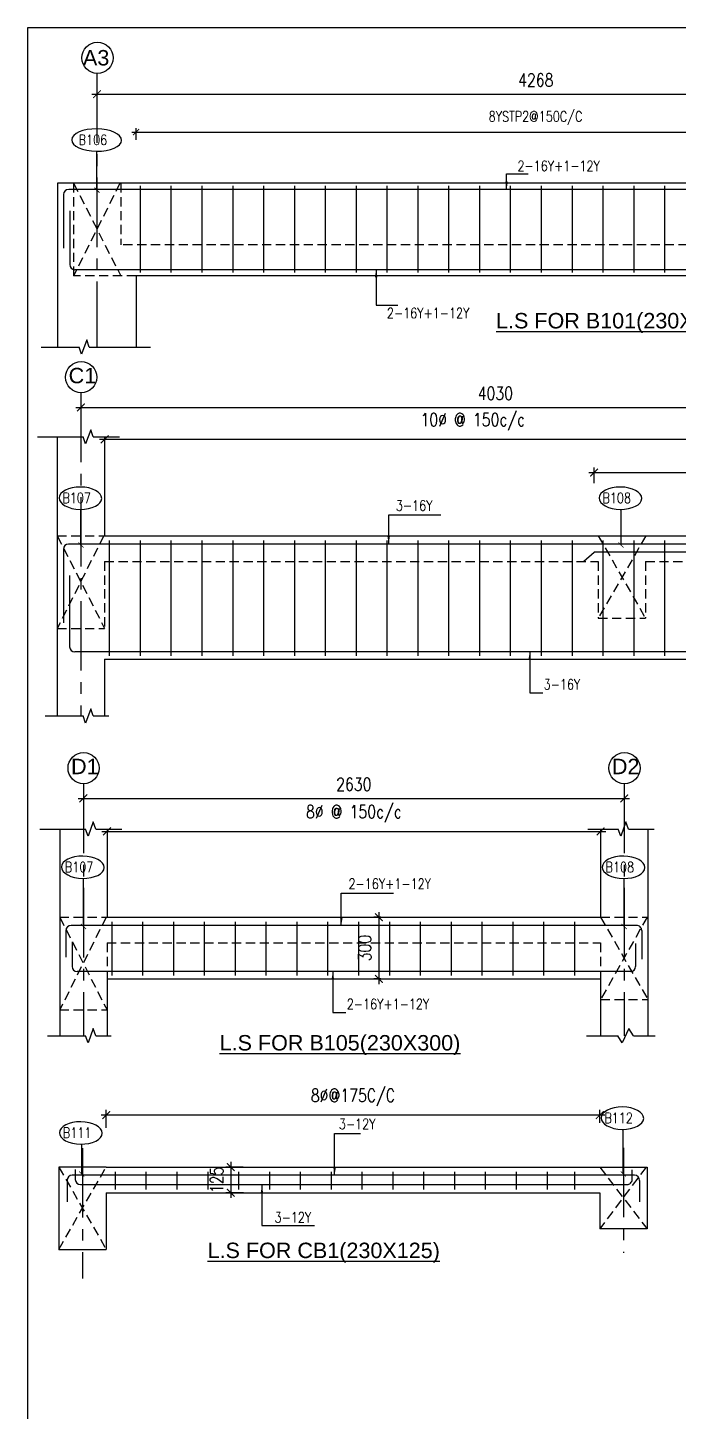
# Model space of a CAD drawing. Header units: millimetres. Extents: x 12977220 to 13113408, y -169657 to -55898.
# Drawn here: x 13040458 to 13043622, y -62782 to -56059 of the extents above; entities that cross this region are included whole.
import ezdxf

# ---------------------------------------------------------------- set-up
doc = ezdxf.new("R2010")
doc.units = ezdxf.units.MM
doc.header["$LTSCALE"] = 3
doc.header["$PDMODE"] = 66
for name, pattern in [('CENTER', [2, 1.25, -0.25, 0.25, -0.25]), ('CENTER2', [1.125, 0.75, -0.125, 0.125, -0.125]), ('HIDDENX2', [0.75, 0.5, -0.25])]:
    doc.linetypes.add(name, pattern=pattern)
for name, color, linetype in [('COLUMN-NAME', 83, 'Continuous'), ('DIM', 9, 'Continuous'), ('FOOTING', 60, 'Continuous'), ('GRID', 8, 'CENTER'), ('GRIDNAME', 83, 'Continuous'), ('MAIN-ROD', 31, 'Continuous'), ('STRIPS-COL-MID', 1, 'Continuous')]:
    doc.layers.add(name, color=color, linetype=linetype)
doc.styles.add('ariel', font='ARIAL.TTF')
doc.styles.add('ROMANS', font='romans.shx', dxfattribs={"width": 0.8})
doc.styles.add('ROMANT', font='romant.shx', dxfattribs={"width": 0.75})
doc.styles.add('STYLE1', font='romans.shx', dxfattribs={"width": 0.8})
doc.dimstyles.new('1NNN', dxfattribs={"dimtxt": 0.5, "dimasz": 0.625, "dimexe": 0.25, "dimexo": 0.25, "dimgap": 0.375, "dimtad": 1, "dimdec": 0, "dimzin": 0, "dimdsep": 46, "dimtxsty": 'ROMANS', "dimblk": 'ARCHTICK', "dimcen": 0.0225, "dimdle": 0.25, "dimclrd": 9, "dimclre": 9, "dimclrt": 4, "dimadec": 0, "dimazin": 0, "dimtfac": 1, "dimtdec": 0, "dimtofl": 0, "dimtmove": 0, "dimatfit": 3, "dimfxl": 1, "dimtvp": 0.25, "dimtolj": 1, "dimtzin": 0, "dimarcsym": 0})
doc.dimstyles.new('DIM', dxfattribs={"dimtxt": 3, "dimasz": 1, "dimexe": 1, "dimexo": 1, "dimgap": 0.5, "dimtad": 1, "dimdec": 0, "dimdsep": 46, "dimtxsty": 'ROMANT', "dimblk": 'DOT', "dimcen": 2, "dimdle": 1, "dimclrd": 9, "dimclre": 9, "dimclrt": 123, "dimadec": 0, "dimazin": 0, "dimtfac": 1, "dimtdec": 0, "dimtmove": 2, "dimatfit": 2, "dimldrblk": 'ARCHTICK', "dimfxl": 1, "dimarcsym": 0})

# ---------------------------------------------------------------- blocks, each defined once
blk = doc.blocks.new('_ARCHTICK')
at = {"color": 0, "linetype": 'ByBlock', "const_width": 0.15}
blk.add_lwpolyline([(-0.5, -0.5), (0.5, 0.5)], dxfattribs=at)
blk = doc.blocks.new('*D566')
at = {"layer": 'Defpoints', "color": 0, "transparency": 16777216}
for p in [(13040794.9699578, -56345.8679211125), (13045062.60325996, -56382.32747940192), (13045062.60325996, -56385.02636013622)]:
    blk.add_point(p, dxfattribs=at)
at = {"layer": 'DIM', "color": 8, "lineweight": -2, "transparency": 16777216}
for p, q in [((13040769.9699578, -56382.32747940192), (13045087.60325996, -56382.32747940192)), ((13040794.9699578, -56370.8679211125), (13040794.9699578, -56407.32747940192)), ((13045062.60325996, -56360.02636013622), (13045062.60325996, -56357.32747940192))]:
    blk.add_line(p, q, dxfattribs=at)
at = {"layer": 'DIM', "color": 8, "lineweight": -2, "transparency": 16777216, "xscale": 37.5, "yscale": 37.5, "zscale": 37.5, "rotation": 180}
blk.add_blockref('_ARCHTICK', (13040794.9699578, -56382.32747940192), dxfattribs=at)
at = {"layer": 'DIM', "color": 8, "lineweight": -2, "transparency": 16777216, "xscale": 37.5, "yscale": 37.5, "zscale": 37.5}
blk.add_blockref('_ARCHTICK', (13045062.60325996, -56382.32747940192), dxfattribs=at)
at = {"layer": 'DIM', "color": 6, "transparency": 16777216, "insert": (13042928.78660888, -56313.57747940192), "char_height": 62.5, "attachment_point": 5, "style": 'ROMANS'}
blk.add_mtext('\\A1;4268', dxfattribs=at)
blk = doc.blocks.new('_Dot')
at = {"color": 0, "linetype": 'ByBlock', "lineweight": -2}
blk.add_line((-0.5, 0), (-1, 0), dxfattribs=at)
at = {"color": 0, "linetype": 'ByBlock', "const_width": 0.5}
blk.add_lwpolyline([(-0.25, 0, 1), (0.25, 0, 1)], format="xyb", close=True, dxfattribs=at)
blk = doc.blocks.new('*D567')
at = {"layer": 'Defpoints', "color": 0, "transparency": 16777216}
for p in [(13044869.81578971, -56566.88329698876), (13040984.9699578, -56624.01425366374), (13044869.81578971, -56624.01425366351)]:
    blk.add_point(p, dxfattribs=at)
at = {"layer": 'DIM', "color": 8, "lineweight": -2, "transparency": 16777216}
for p, q in [((13040964.9699578, -56566.88329698876), (13044889.81578971, -56566.88329698876)), ((13040984.9699578, -56604.01425366374), (13040984.9699578, -56546.88329698876)), ((13044869.81578971, -56604.01425366351), (13044869.81578971, -56546.88329698876))]:
    blk.add_line(p, q, dxfattribs=at)
at = {"layer": 'DIM', "color": 8, "lineweight": -2, "transparency": 16777216, "xscale": 30, "yscale": 30, "zscale": 30, "rotation": 180}
blk.add_blockref('_ARCHTICK', (13040984.9699578, -56566.88329698876), dxfattribs=at)
at = {"layer": 'DIM', "color": 8, "lineweight": -2, "transparency": 16777216, "xscale": 30, "yscale": 30, "zscale": 30}
blk.add_blockref('_ARCHTICK', (13044869.81578971, -56566.88329698876), dxfattribs=at)
at = {"layer": 'DIM', "color": 6, "transparency": 16777216, "insert": (13042927.39287376, -56498.78805889352), "char_height": 50, "attachment_point": 5, "style": 'ROMANS'}
blk.add_mtext('\\A1;8YSTP2@150C/C', dxfattribs=at)
blk = doc.blocks.new('*D577')
at = {"layer": 'Defpoints', "color": 0, "transparency": 16777216}
for p in [(13040717.04897815, -57902.77013299068), (13044747.04897815, -57902.77013299068), (13044747.04897815, -57904.77013299068)]:
    blk.add_point(p, dxfattribs=at)
at = {"layer": 'DIM', "color": 8, "lineweight": -2, "transparency": 16777216}
for p, q in [((13040692.04897815, -57904.77013299068), (13044772.04897815, -57904.77013299068)), ((13040717.04897815, -57927.77013299068), (13040717.04897815, -57929.77013299068)), ((13044747.04897815, -57927.77013299068), (13044747.04897815, -57929.77013299068))]:
    blk.add_line(p, q, dxfattribs=at)
at = {"layer": 'DIM', "color": 8, "lineweight": -2, "transparency": 16777216, "xscale": 37.5, "yscale": 37.5, "zscale": 37.5, "rotation": 180}
blk.add_blockref('_ARCHTICK', (13040717.04897815, -57904.77013299068), dxfattribs=at)
at = {"layer": 'DIM', "color": 8, "lineweight": -2, "transparency": 16777216, "xscale": 37.5, "yscale": 37.5, "zscale": 37.5}
blk.add_blockref('_ARCHTICK', (13044747.04897815, -57904.77013299068), dxfattribs=at)
at = {"layer": 'DIM', "color": 6, "transparency": 16777216, "insert": (13042732.04897815, -57836.02013299068), "char_height": 62.5, "attachment_point": 5, "style": 'ROMANS'}
blk.add_mtext('\\A1;4030', dxfattribs=at)
blk = doc.blocks.new('*D580')
at = {"layer": 'Defpoints', "color": 0, "transparency": 16777216}
for p in [(13040832.04897815, -58059.30395542597), (13044412.04897815, -58059.30395542599), (13044412.04897815, -58059.30395542597)]:
    blk.add_point(p, dxfattribs=at)
at = {"layer": 'DIM', "color": 8, "lineweight": -2, "transparency": 16777216}
blk.add_line((13040807.04897815, -58059.30395542597), (13044437.04897815, -58059.30395542597), dxfattribs=at)
at = {"layer": 'DIM', "color": 8, "lineweight": -2, "transparency": 16777216, "xscale": 37.5, "yscale": 37.5, "zscale": 37.5, "rotation": 180}
blk.add_blockref('_ARCHTICK', (13040832.04897815, -58059.30395542597), dxfattribs=at)
at = {"layer": 'DIM', "color": 8, "lineweight": -2, "transparency": 16777216, "xscale": 37.5, "yscale": 37.5, "zscale": 37.5}
blk.add_blockref('_ARCHTICK', (13044412.04897815, -58059.30395542597), dxfattribs=at)
at = {"layer": 'DIM', "color": 6, "transparency": 16777216, "insert": (13042622.04897815, -57974.18490780693), "char_height": 62.5, "attachment_point": 5, "style": 'ROMANS'}
blk.add_mtext('\\A1;10%%C @ 150c/c', dxfattribs=at)
blk = doc.blocks.new('*D592')
at = {"layer": 'Defpoints', "color": 0, "transparency": 16777216}
for p in [(13040728.84195757, -59802.19336425522), (13043358.84195756, -59802.19336425522), (13043358.84195756, -59804.19336425522)]:
    blk.add_point(p, dxfattribs=at)
at = {"layer": 'DIM', "color": 8, "lineweight": -2, "transparency": 16777216}
for p, q in [((13040703.84195757, -59804.19336425522), (13043383.84195756, -59804.19336425522)), ((13040728.84195757, -59827.19336425522), (13040728.84195757, -59829.19336425522)), ((13043358.84195756, -59827.19336425522), (13043358.84195756, -59829.19336425522))]:
    blk.add_line(p, q, dxfattribs=at)
at = {"layer": 'DIM', "color": 8, "lineweight": -2, "transparency": 16777216, "xscale": 37.5, "yscale": 37.5, "zscale": 37.5, "rotation": 180}
blk.add_blockref('_ARCHTICK', (13040728.84195757, -59804.19336425522), dxfattribs=at)
at = {"layer": 'DIM', "color": 8, "lineweight": -2, "transparency": 16777216, "xscale": 37.5, "yscale": 37.5, "zscale": 37.5}
blk.add_blockref('_ARCHTICK', (13043358.84195756, -59804.19336425522), dxfattribs=at)
at = {"layer": 'DIM', "color": 6, "transparency": 16777216, "insert": (13042043.84195757, -59735.44336425522), "char_height": 62.5, "attachment_point": 5, "style": 'ROMANS'}
blk.add_mtext('\\A1;2630', dxfattribs=at)
blk = doc.blocks.new('*D593')
at = {"layer": 'Defpoints', "color": 0, "transparency": 16777216}
for p in [(13040843.84195757, -59964.42173065056), (13043243.84195756, -59964.42173065056), (13043243.84195756, -59964.42173065056)]:
    blk.add_point(p, dxfattribs=at)
at = {"layer": 'DIM', "color": 8, "lineweight": -2, "transparency": 16777216}
blk.add_line((13040818.84195757, -59964.42173065056), (13043268.84195756, -59964.42173065056), dxfattribs=at)
at = {"layer": 'DIM', "color": 8, "lineweight": -2, "transparency": 16777216, "xscale": 37.5, "yscale": 37.5, "zscale": 37.5, "rotation": 180}
blk.add_blockref('_ARCHTICK', (13040843.84195757, -59964.42173065056), dxfattribs=at)
at = {"layer": 'DIM', "color": 8, "lineweight": -2, "transparency": 16777216, "xscale": 37.5, "yscale": 37.5, "zscale": 37.5}
blk.add_blockref('_ARCHTICK', (13043243.84195756, -59964.42173065056), dxfattribs=at)
at = {"layer": 'DIM', "color": 6, "transparency": 16777216, "insert": (13042043.84195757, -59879.30268303151), "char_height": 62.5, "attachment_point": 5, "style": 'ROMANS'}
blk.add_mtext('\\A1;8%%C @ 150c/c', dxfattribs=at)
blk = doc.blocks.new('*D594')
at = {"layer": 'Defpoints', "color": 0, "transparency": 16777216}
for p in [(13042199.72117896, -60381.58256599741), (13042165.87163193, -60681.58256599694), (13042199.72117896, -60681.58256599694)]:
    blk.add_point(p, dxfattribs=at)
at = {"layer": 'DIM', "color": 8, "lineweight": -2, "transparency": 16777216}
for p, q in [((13042165.87163193, -60356.58256599741), (13042165.87163193, -60706.58256599694)), ((13042174.72117896, -60381.58256599741), (13042140.87163193, -60381.58256599741)), ((13042174.72117896, -60681.58256599694), (13042140.87163193, -60681.58256599694))]:
    blk.add_line(p, q, dxfattribs=at)
at = {"layer": 'DIM', "color": 8, "lineweight": -2, "transparency": 16777216, "xscale": 37.5, "yscale": 37.5, "zscale": 37.5}
for p, rotation in [((13042165.87163193, -60381.58256599741), 90), ((13042165.87163193, -60681.58256599694), 270)]:
    blk.add_blockref('_ARCHTICK', p, dxfattribs=dict(at, rotation=rotation))
at = {"layer": 'DIM', "color": 6, "transparency": 16777216, "insert": (13042097.12163193, -60531.58256599508), "char_height": 62.5, "attachment_point": 5, "rotation": 90, "style": 'ROMANS'}
blk.add_mtext('\\A1;300', dxfattribs=at)
blk = doc.blocks.new('*D639')
at = {"layer": 'Defpoints', "color": 0, "transparency": 16777216}
for p in [(13044412.04897815, -58220.64893890038), (13043212.04897815, -58297.40937366826), (13044412.04897815, -58297.40937366826)]:
    blk.add_point(p, dxfattribs=at)
at = {"layer": 'DIM', "color": 8, "lineweight": -2, "transparency": 16777216}
for p, q in [((13043187.04897815, -58220.64893890038), (13044437.04897815, -58220.64893890038)), ((13043212.04897815, -58272.40937366826), (13043212.04897815, -58195.64893890038)), ((13044412.04897815, -58272.40937366826), (13044412.04897815, -58195.64893890038))]:
    blk.add_line(p, q, dxfattribs=at)
at = {"layer": 'DIM', "color": 8, "lineweight": -2, "transparency": 16777216, "xscale": 37.5, "yscale": 37.5, "zscale": 37.5, "rotation": 180}
blk.add_blockref('_ARCHTICK', (13043212.04897815, -58220.64893890038), dxfattribs=at)
at = {"layer": 'DIM', "color": 8, "lineweight": -2, "transparency": 16777216, "xscale": 37.5, "yscale": 37.5, "zscale": 37.5}
blk.add_blockref('_ARCHTICK', (13044412.04897815, -58220.64893890038), dxfattribs=at)
at = {"layer": 'DIM', "color": 6, "transparency": 16777216, "insert": (13043812.04897815, -58151.89893890038), "char_height": 62.5, "attachment_point": 5, "style": 'ROMANS'}
blk.add_mtext('\\A1;1200', dxfattribs=at)
blk = doc.blocks.new('*D654')
at = {"layer": 'Defpoints', "color": 0, "transparency": 16777216}
for p in [(13041530.82949115, -61595.34398878869), (13041445.81646146, -61720.34398878869), (13041532.47384072, -61720.34398878869)]:
    blk.add_point(p, dxfattribs=at)
at = {"layer": 'DIM', "color": 8, "lineweight": -2, "transparency": 16777216}
for p, q in [((13041445.81646146, -61570.34398878869), (13041445.81646146, -61745.34398878869)), ((13041505.82949115, -61595.34398878869), (13041420.81646146, -61595.34398878869)), ((13041507.47384072, -61720.34398878869), (13041420.81646146, -61720.34398878869))]:
    blk.add_line(p, q, dxfattribs=at)
at = {"layer": 'DIM', "color": 8, "lineweight": -2, "transparency": 16777216, "xscale": 37.5, "yscale": 37.5, "zscale": 37.5}
for p, rotation in [((13041445.81646146, -61595.34398878869), 90), ((13041445.81646146, -61720.34398878869), 270)]:
    blk.add_blockref('_ARCHTICK', p, dxfattribs=dict(at, rotation=rotation))
at = {"layer": 'DIM', "color": 6, "transparency": 16777216, "insert": (13041377.06646146, -61657.8439887866), "char_height": 62.5, "attachment_point": 5, "rotation": 90, "style": 'ROMANS'}
blk.add_mtext('\\A1;125', dxfattribs=at)
blk = doc.blocks.new('*D655')
at = {"layer": 'Defpoints', "color": 0, "transparency": 16777216}
for p in [(13040839.59395222, -61342.91331629612), (13040839.59395222, -61429.51088360057), (13043239.59395221, -61405.73706011378)]:
    blk.add_point(p, dxfattribs=at)
at = {"layer": 'DIM', "color": 8, "lineweight": -2, "transparency": 16777216}
for p, q in [((13043264.59395221, -61342.91331629612), (13040814.59395222, -61342.91331629612)), ((13040839.59395222, -61404.51088360057), (13040839.59395222, -61317.91331629612)), ((13043239.59395221, -61380.73706011378), (13043239.59395221, -61317.91331629612))]:
    blk.add_line(p, q, dxfattribs=at)
at = {"layer": 'DIM', "color": 8, "lineweight": -2, "transparency": 16777216, "xscale": 37.5, "yscale": 37.5, "zscale": 37.5, "rotation": 180}
blk.add_blockref('_ARCHTICK', (13040839.59395222, -61342.91331629612), dxfattribs=at)
at = {"layer": 'DIM', "color": 8, "lineweight": -2, "transparency": 16777216, "xscale": 37.5, "yscale": 37.5, "zscale": 37.5}
blk.add_blockref('_ARCHTICK', (13043239.59395221, -61342.91331629612), dxfattribs=at)
at = {"layer": 'DIM', "color": 6, "transparency": 16777216, "insert": (13042039.59395221, -61257.79426867708), "char_height": 62.5, "attachment_point": 5, "style": 'ROMANS'}
blk.add_mtext('\\A1;8%%C@175C/C', dxfattribs=at)

msp = doc.modelspace()

# ---------------------------------------------------------------- linework, layer by layer
at = {"layer": 'COLUMN-NAME', "color": 8, "linetype": 'HIDDENX2', "ltscale": 30}
for p, q in [((13040906.71483345, -56815.16039297738), (13040680.82360968, -57265.16039297701)), ((13040680.82360967, -56815.16039297701), (13040910.82360968, -57265.16039297792)), ((13040680.82360967, -56815.16039297743), (13040680.82360968, -57265.16039297737)), ((13040910.82360969, -56815.1603929774), (13040910.82360967, -57115.1603929774)), ((13044949.96995779, -57115.16039297405), (13040910.82360968, -57115.16039297741)), ((13040984.9699578, -57265.16039297738), (13040680.82360968, -57265.16039297737)), ((13040910.82360968, -57265.16039297741), (13040910.82360968, -57265.16039297738)), ((13040602.04897814, -58528.15943446955), (13040832.04897816, -58528.15943446952)), ((13040827.94020192, -58528.1594344695), (13040602.04897814, -58978.15943446955)), ((13040602.04897814, -58528.15943446913), (13040832.04897816, -58978.15943446952)), ((13043232.04897814, -58528.15943446591), (13043462.04897815, -58928.15943446913)), ((13043464.352986, -58528.15943446913), (13043232.04897814, -58928.15943446913)), ((13040832.04897814, -58653.15943446913), (13043232.04897814, -58653.15943446914)), ((13040832.04897814, -58653.15943446913), (13040832.04897815, -58978.15943446952)), ((13043232.04897814, -58653.15943446913), (13043232.04897814, -58928.15943446911)), ((13043462.04897814, -58653.15943446913), (13044632.04897814, -58653.15943446913)), ((13043462.04897814, -58653.15943446913), (13043462.04897815, -58928.15943446911)), ((13043232.04897814, -58928.15943446913), (13043462.04897814, -58928.15943446913)), ((13040602.04897814, -58978.15943446955), (13040832.04897816, -58978.15943446952)), ((13040613.84195756, -60381.58256599783), (13040843.84195758, -60381.5825659978)), ((13040839.73318134, -60381.58256599779), (13040613.84195756, -60831.58256599783)), ((13040613.84195756, -60381.58256599741), (13040843.84195757, -60831.5825659978)), ((13043243.84195756, -60381.58256599419), (13043473.84195757, -60381.58256599416)), ((13043469.73318133, -60381.58256599415), (13043243.84195756, -60781.58256599419)), ((13043243.84195756, -60381.58256599377), (13043473.84195756, -60781.58256599416)), ((13040843.84195757, -60506.58256599741), (13043243.84195756, -60506.58256599741)), ((13040843.84195757, -60506.58256599741), (13040843.84195756, -60681.58256599779)), ((13043243.84195756, -60506.58256599741), (13043243.84195756, -60681.58256599694)), ((13040613.84195756, -60831.58256599783), (13040843.84195758, -60831.5825659978)), ((13043243.84195756, -60781.58256599419), (13043473.84195757, -60781.58256599416)), ((13040609.59395222, -61995.34398878543), (13040839.59395222, -61595.34398878869)), ((13040609.59395222, -61595.34398878869), (13040839.59395222, -61995.34398878543)), ((13043465.48517599, -61595.34398878543), (13043239.59395222, -61895.34398878831)), ((13043239.59395222, -61595.34398878505), (13043469.59395222, -61895.34398878923))]:
    msp.add_line(p, q, dxfattribs=at)
at = {"layer": 'DIM', "color": 1, "linetype": 'ByBlock', "ltscale": 500}
for p, q in [((13045252.52748303, -56815.16039297383), (13040602.25826454, -56815.1603929777)), ((13040602.25826454, -56815.1603929777), (13040602.25826454, -57610.90196101615)), ((13044869.81578974, -57265.16039297415), (13040984.96995781, -57265.16039297736)), ((13040984.9699578, -57265.16039297736), (13040984.9699578, -57610.90196101958)), ((13040602.04897814, -58047.77667136304), (13040602.04897814, -59403.66173339967)), ((13040832.04897815, -58047.77667136304), (13040832.04897815, -58528.15943446913)), ((13040832.04897815, -58528.15943446913), (13044412.04897815, -58528.15943446913)), ((13040832.04897815, -59128.15943446866), (13044412.04897815, -59128.15943446866)), ((13040832.04897815, -59128.15943446866), (13040832.04897815, -59403.66173339967)), ((13040613.84195756, -59952.89444658763), (13040613.84195756, -60957.08486492795)), ((13040843.84195757, -59952.89444658763), (13040843.84195757, -60381.58256599741)), ((13043243.84195756, -59952.89444658763), (13043243.84195756, -60381.58256599741)), ((13043319.73151709, -59952.89444658763), (13043319.73151709, -59952.89444658763)), ((13043319.73151709, -59952.89444658763), (13043320.51811881, -59952.89444658763)), ((13043473.84195756, -59952.89444658763), (13043473.84195756, -59951.98898602507)), ((13043473.84195756, -59952.89444658763), (13043473.84195756, -60381.58256599741)), ((13040843.84195757, -60381.58256599741), (13043243.84195756, -60381.58256599741)), ((13043473.84195757, -60381.58256599416), (13043473.84195756, -60957.08486492795)), ((13040843.84195757, -60681.58256599694), (13043243.84195756, -60681.58256599694)), ((13040843.84195757, -60681.58256599694), (13040843.84195757, -60957.08486492795)), ((13043243.84195756, -60681.58256599694), (13043243.84195756, -60957.08486492795)), ((13040609.59395222, -61595.34398878869), (13040609.59395222, -61995.34398878543)), ((13040839.59395222, -61595.34398878869), (13040609.59395222, -61595.34398878869)), ((13040839.59395222, -61595.34398878869), (13043169.59395222, -61595.34398878869)), ((13043169.59395222, -61595.34398878546), (13043469.59395223, -61595.34398878545)), ((13043469.59395223, -61595.34398878545), (13043469.59395222, -61895.34398878869)), ((13040839.59395222, -61720.34398878869), (13043239.59395221, -61720.34398878869)), ((13040839.59395222, -61720.34398878869), (13040839.59395222, -61995.34398878543)), ((13043239.59395221, -61720.34398878869), (13043239.59395222, -61895.34398878868)), ((13043469.59395222, -61895.34398878869), (13043239.59395222, -61895.34398878868)), ((13040609.59395222, -61995.34398878543), (13040839.59395222, -61995.34398878543))]:
    msp.add_line(p, q, dxfattribs=at)
at = {"layer": 'DIM', "linetype": 'ByBlock', "ltscale": 500}
msp.add_lwpolyline([(13060059.82503703, -56059.23513625842), (13040457.82503704, -56059.23513625842), (13040457.82503704, -69919.23513625842), (13060059.82503703, -69919.23513625842)], close=True, dxfattribs=at)
at = {"layer": 'DIM', "color": 1, "linetype": 'ByBlock', "ltscale": 500}
for points in [[(13040523.82771098, -57610.90196101958), (13040707.64100965, -57610.90196101958)], [(13040757.64100965, -57610.90196101958), (13040745.14100965, -57576.55849327645), (13040720.14100965, -57645.24542876272), (13040707.64100965, -57610.90196101958)], [(13040757.64100965, -57610.90196101958), (13041055.25043925, -57610.90196101958)], [(13040777.04897814, -58047.77667136304), (13040764.54897814, -58013.4332036199), (13040739.54897814, -58082.12013910618), (13040727.04897814, -58047.77667136304)], [(13040504.96914282, -58047.77667136304), (13040727.04897814, -58047.77667136304)], [(13040777.04897814, -58047.77667136304), (13040904.41928022, -58047.77667136304)], [(13040543.23567947, -59403.66173339967), (13040727.04897814, -59403.66173339967)], [(13040777.04897814, -59403.66173339967), (13040764.54897814, -59369.31826565653), (13040739.54897814, -59438.00520114281), (13040727.04897814, -59403.66173339967)], [(13040777.04897814, -59403.66173339967), (13040851.94671449, -59403.66173339967)], [(13040516.76212224, -59952.89444658763), (13040738.84195756, -59952.89444658763)], [(13040788.84195756, -59952.89444658763), (13040776.34195756, -59918.55097884449), (13040751.34195756, -59987.23791433076), (13040738.84195756, -59952.89444658763)], [(13040788.84195756, -59952.89444658763), (13040916.21225964, -59952.89444658763)], [(13043181.75491112, -59952.89444658763), (13043329.72430598, -59952.89444658763)], [(13043379.72430598, -59952.89444658763), (13043367.22430598, -59918.55097884449), (13043342.22430598, -59987.23791433076), (13043329.72430598, -59952.89444658763)], [(13043379.72430598, -59952.89444658763), (13043504.16233297, -59952.89444658763)], [(13040555.02865889, -60957.08486492795), (13040738.84195756, -60957.08486492795)], [(13040788.84195756, -60957.08486492795), (13040776.34195756, -60922.74139718481), (13040751.34195756, -60991.42833267109), (13040738.84195756, -60957.08486492795)], [(13040788.84195756, -60957.08486492795), (13040863.73969391, -60957.08486492795)], [(13043174.81077904, -60957.08486492795), (13043328.09233549, -60957.08486492795)], [(13043404.48835609, -60957.08486492795), (13043381.74672026, -60922.74139718481), (13043348.93569616, -60991.42833267109), (13043328.09233549, -60957.08486492795)], [(13043404.48835609, -60957.08486492795), (13043508.50058812, -60957.08486492795)]]:
    msp.add_lwpolyline(points, dxfattribs=at)
at = {"layer": 'FOOTING', "color": 6, "linetype": 'ByBlock', "extrusion": (0, 0, -1)}
for centre, major_axis, ratio in [((13040793.17550282, -56605.33051062837), (121.2362405609216, -1.45590064391333), 0.4481826125664419), ((13040714.33924114, -58345.44997202803), (103.6253234508915, -1.244414825466881), 0.5243503539757588), ((13043340.29738013, -58345.61036601114), (103.6253234508915, -1.244414825466881), 0.5243503539757588), ((13040726.13222056, -60138.70447588965), (103.6253234508915, -1.244414825466881), 0.5243503539757588), ((13043355.28143306, -60138.86486987276), (103.6253234508915, -1.244414825466881), 0.5243503539757588), ((13043349.61320565, -61357.93560019754), (103.6253234508915, -1.244414825466881), 0.5243503539757588), ((13040716.34298629, -61429.90160720404), (103.6253234508915, -1.244414825466881), 0.5243503539757588)]:
    msp.add_ellipse(centre, major_axis=major_axis, ratio=ratio, dxfattribs=at)
at = {"layer": 'GRID', "linetype": 'CENTER2', "ltscale": 150}
for p, q in [((13040794.9699578, -56280.87947361471), (13040794.9699578, -57611.99428730289)), ((13040794.9699578, -56281.9433907409), (13040794.9699578, -57613.05820442908)), ((13040717.04897815, -57833.44888618078), (13040717.04897815, -59403.66173339967)), ((13040728.84195757, -59732.87211744531), (13040728.84195757, -60957.08486492795)), ((13043358.84195756, -59732.87211744531), (13043358.84195756, -60957.08486492795)), ((13040724.59395222, -61503.11438423512), (13040724.59395222, -62137.61153298567)), ((13043354.59395223, -61501.41659327375), (13043354.59395223, -62011.66462035201))]:
    msp.add_line(p, q, dxfattribs=at)
at = {"layer": 'GRIDNAME'}
for centre in [(13040797.30585409, -56206.18883305829), (13040718.0489782, -57757.58334315704), (13040729.84195762, -59657.00657442157), (13043359.84195762, -59657.00657442157)]:
    msp.add_circle(centre, 75.79056287682033, dxfattribs=at)
at = {"layer": 'MAIN-ROD', "color": 2, "linetype": 'ByBlock', "ltscale": 500}
for p, q in [((13040632.25826455, -56870.16039297415), (13040632.25826455, -57131.06629309291)), ((13045197.52748294, -56845.1603936216), (13040657.25826455, -56845.16039297415)), ((13040662.25826455, -56949.16588383028), (13040662.25826455, -57210.16039297791)), ((13045167.53315219, -57235.16039298204), (13040687.25826455, -57235.16039297791)), ((13040632.04897814, -58593.08208156581), (13040632.04897814, -58950.69082830343)), ((13052360.83912156, -58568.08208156581), (13040657.04897814, -58568.08208156581)), ((13043162.54897815, -58651.85846412909), (13043212.04897815, -58608.00472866249)), ((13046349.54897816, -58608.0047286625), (13043212.04897815, -58608.0047286625)), ((13040662.04897814, -58721.38201522225), (13040662.04897814, -59067.3904471143)), ((13044801.2799908, -59092.3904471143), (13040687.04897814, -59092.3904471143)), ((13043418.84195757, -60421.50521309422), (13040668.84195756, -60421.50521309409)), ((13040643.84195756, -60446.50521309409), (13040643.84195756, -60575.99067837615)), ((13040673.84195756, -60501.2821378783), (13040673.84195756, -60620.81357864258)), ((13043443.84195757, -60446.50521309448), (13043443.84195757, -60584.72483672532)), ((13043413.84195757, -60508.99361720392), (13043413.84195757, -60620.81357864309)), ((13043388.84195757, -60645.81357864283), (13040698.84195756, -60645.81357864258)), ((13043408.38409563, -61635.26663588537), (13040674.51659931, -61635.26663588537)), ((13040689.4392464, -61607.84059630684), (13040689.4392464, -61655.42134169204)), ((13043397.17423904, -61655.4213416906, -1.419223265632347e-09), (13043397.17423904, -61608.75181690179, -2.52406088880121e-09)), ((13040649.51659931, -61660.26663588537), (13040649.51659931, -61764.18757880483)), ((13040714.4392464, -61680.42134169204), (13043372.17423904, -61680.42134169204)), ((13043433.38409563, -61660.26663588537), (13043433.38409563, -61765.01896475855))]:
    msp.add_line(p, q, dxfattribs=at)
for centre, start, end in [((13040657.25826455, -56870.16039297415), 90, 180), ((13040687.25826455, -57210.16039297791), 180, 270), ((13040657.04897814, -58593.08208156581), 90, 180), ((13040687.04897814, -59067.3904471143, 1.231117732751337e-09), 180, 270), ((13040668.84195756, -60446.50521309409), 90, 180), ((13043418.84195757, -60446.50521309422), 359.9999999993747, 90), ((13040698.84195756, -60620.81357864258, 1.23110837697005e-09), 180, 270), ((13043388.84195757, -60620.81357864283, 9.821926337731837e-09), 270, 359.9999999993747), ((13040674.51659931, -61660.26663588537), 90, 180), ((13043408.38409563, -61660.26663588537), 0, 90), ((13040714.4392464, -61655.42134169204), 180, 270), ((13043372.17423904, -61655.42134169204, 1.182267857193051e-06), 270, 3.335053305670289e-09)]:
    msp.add_arc(centre, 25, start, end, dxfattribs=at)
at = {"layer": 'STRIPS-COL-MID', "color": 8, "linetype": 'Continuous'}
for p, q in [((13041004.7295626, -56828.22816221367), (13041004.7295626, -57248.90079219916)), ((13041154.7295626, -56828.228162213), (13041154.7295626, -57248.90079219849)), ((13041304.7295626, -56828.22816221233), (13041304.7295626, -57248.90079219782)), ((13041454.7295626, -56828.22816221166), (13041454.7295626, -57248.90079219715)), ((13041604.7295626, -56828.22816221099), (13041604.7295626, -57248.90079219648)), ((13041754.7295626, -56828.22816221032), (13041754.7295626, -57248.90079219581)), ((13041904.7295626, -56828.22816220965), (13041904.7295626, -57248.90079219514)), ((13042054.7295626, -56828.22816220898), (13042054.7295626, -57248.90079219447)), ((13042204.7295626, -56828.22816220831), (13042204.7295626, -57248.9007921938)), ((13042354.7295626, -56828.22816220768), (13042354.7295626, -57248.90079219318)), ((13042504.7295626, -56828.22816220701), (13042504.7295626, -57248.90079219251)), ((13042654.7295626, -56828.22816220635), (13042654.7295626, -57248.90079219184)), ((13042804.7295626, -56828.22816220568), (13042804.7295626, -57248.90079219117)), ((13042954.7295626, -56828.22816220501), (13042954.7295626, -57248.9007921905)), ((13043104.7295626, -56828.22816220437), (13043104.7295626, -57248.90079218986)), ((13043254.7295626, -56828.2281622037), (13043254.7295626, -57248.90079218919)), ((13043404.7295626, -56828.22816220303), (13043404.7295626, -57248.90079218852)), ((13043554.7295626, -56828.22816220236), (13043554.7295626, -57248.90079218785)), ((13040854.79629226, -58550.99170220265), (13040854.79629226, -59111.66403653001)), ((13041004.79629226, -58550.99170220265), (13041004.79629226, -59111.66403653001)), ((13041154.79629226, -58550.99170220265), (13041154.79629226, -59111.66403653001)), ((13041304.79629226, -58550.99170220265), (13041304.79629226, -59111.66403653001)), ((13041454.79629226, -58550.99170220265), (13041454.79629226, -59111.66403653001)), ((13041604.79629226, -58550.99170220265), (13041604.79629226, -59111.66403653001)), ((13041754.79629226, -58550.99170220265), (13041754.79629226, -59111.66403653001)), ((13041904.79629226, -58550.99170220265), (13041904.79629226, -59111.66403653001)), ((13042054.79629226, -58550.99170220265), (13042054.79629226, -59111.66403653001)), ((13042204.79629226, -58550.99170220265), (13042204.79629226, -59111.66403653001)), ((13042354.79629226, -58550.99170220265), (13042354.79629226, -59111.66403653001)), ((13042504.79629226, -58550.99170220265), (13042504.79629226, -59111.66403653001)), ((13042654.79629226, -58550.99170220265), (13042654.79629226, -59111.66403653001)), ((13042804.79629226, -58550.99170220265), (13042804.79629226, -59111.66403653001)), ((13042954.79629226, -58550.99170220265), (13042954.79629226, -59111.66403653001)), ((13043104.79629226, -58550.99170220265), (13043104.79629226, -59111.66403653001)), ((13043254.79629226, -58550.99170220265), (13043254.79629226, -59111.66403653001)), ((13043404.79629226, -58550.99170220265), (13043404.79629226, -59111.66403653001)), ((13043554.79629226, -58550.99170220265), (13043554.79629226, -59111.66403653001)), ((13040866.58927168, -60404.41483373093), (13040866.58927168, -60665.08716805829)), ((13041016.58927168, -60404.41483373093), (13041016.58927168, -60665.08716805829)), ((13041016.58927168, -60404.41483373093), (13041016.58927168, -60665.08716805829)), ((13041166.58927168, -60404.41483373093), (13041166.58927168, -60665.08716805829)), ((13041316.58927168, -60404.41483373093), (13041316.58927168, -60665.08716805829)), ((13041466.58927168, -60404.41483373093), (13041466.58927168, -60665.08716805829)), ((13041616.58927168, -60404.41483373093), (13041616.58927168, -60665.08716805829)), ((13041766.58927168, -60404.41483373093), (13041766.58927168, -60665.08716805829)), ((13041916.58927168, -60404.41483373093), (13041916.58927168, -60665.08716805829)), ((13042066.58927168, -60404.41483373093), (13042066.58927168, -60665.08716805829)), ((13042216.58927168, -60404.41483373093), (13042216.58927168, -60665.08716805829)), ((13042366.58927168, -60404.41483373093), (13042366.58927168, -60665.08716805829)), ((13042516.58927168, -60404.41483373093), (13042516.58927168, -60665.08716805829)), ((13042666.58927168, -60404.41483373093), (13042666.58927168, -60665.08716805829)), ((13042816.58927168, -60404.41483373093), (13042816.58927168, -60665.08716805829)), ((13042966.58927168, -60404.41483373093), (13042966.58927168, -60665.08716805829)), ((13043116.58927168, -60404.41483373093), (13043116.58927168, -60665.08716805829)), ((13040883.15943972, -61618.17625652222), (13040883.15943972, -61703.84859085004)), ((13041033.15943972, -61618.17625652222), (13041033.15943972, -61703.84859085004)), ((13041183.15943972, -61618.17625652222), (13041183.15943972, -61703.84859085004)), ((13041333.15943972, -61618.17625652222), (13041333.15943972, -61703.84859085004)), ((13041483.15943972, -61618.17625652222), (13041483.15943972, -61703.84859085004)), ((13041633.15943972, -61618.17625652222), (13041633.15943972, -61703.84859085004)), ((13041783.15943972, -61618.17625652222), (13041783.15943972, -61703.84859085004)), ((13041933.15943972, -61618.17625652222), (13041933.15943972, -61703.84859085004)), ((13042083.15943972, -61618.17625652222), (13042083.15943972, -61703.84859085004)), ((13042233.15943972, -61618.17625652222), (13042233.15943972, -61703.84859085004)), ((13042383.15943972, -61618.17625652222), (13042383.15943972, -61703.84859085004)), ((13042533.15943972, -61618.17625652222), (13042533.15943972, -61703.84859085004)), ((13042683.15943972, -61618.17625652222), (13042683.15943972, -61703.84859085004)), ((13042833.15943972, -61618.17625652222), (13042833.15943972, -61703.84859085004)), ((13042983.15943972, -61618.17625652222), (13042983.15943972, -61703.84859085004)), ((13043117.04508957, -61618.17625652222), (13043117.04508957, -61703.84859085004))]:
    msp.add_line(p, q, dxfattribs=at)

# ---------------------------------------------------------------- texts
at = {"layer": 'FOOTING', "color": 6, "linetype": 'ByBlock', "style": 'STYLE1', "width": 0.8}
for s, p in [('B106', (13040705.65845366, -56629.13515380952)), ('2-16Y+1-12Y', (13042839.38449829, -56756.00901841375)), ('2-16Y+1-12Y', (13042204.75407206, -57470.92213248438)), ('B107', (13040626.82219198, -58369.25461520918)), ('3-16Y', (13042248.27893304, -58406.09562236944)), ('B108', (13043252.78033097, -58369.41500919229)), ('3-16Y', (13042966.88451325, -59275.16787953553)), ('B107', (13040638.6151714, -60162.5091190708)), ('B108', (13043267.7643839, -60162.66951305392)), ('2-16Y+1-12Y', (13042018.01043469, -60244.18275765327)), ('2-16Y+1-12Y', (13042009.61622325, -60828.59101106381)), ('3-12Y', (13041971.22276313, -61411.17151516417)), ('B112', (13043262.09615649, -61381.74024337869)), ('B111', (13040628.82593713, -61453.70625038519)), ('3-12Y', (13041658.464604, -61865.38942617041))]:
    msp.add_text(s, height=50, dxfattribs=at).set_placement(p)
at = {"layer": 'GRIDNAME', "style": 'ariel'}
for s, rotation, p in [('A3', 1.528566099381275e-08, (13040726.81083605, -56242.88414994007)), ('C1', 359.9999999847143, (13040657.09372409, -57787.11850718064)), ('D1', 359.9999999847143, (13040668.88670351, -59686.54173844517)), ('D2', 359.9999999847143, (13043298.8867035, -59686.54173844517))]:
    msp.add_text(s, height=75, rotation=rotation, dxfattribs=at).set_placement(p)
at = {"layer": 'GRIDNAME', "color": 2, "style": 'ariel'}
for s, p in [('%%UL.S FOR B101(230X450)', (13042735.39852635, -57520.46616006031)), ('%%UL.S FOR B105(230X300)', (13041391.28668777, -61029.0549783998)), ('%%UL.S FOR CB1(230X125)', (13041332.69820845, -62037.83379964402))]:
    msp.add_text(s, height=75, rotation=1.528566099381275e-08, dxfattribs=at).set_placement(p)

# ---------------------------------------------------------------- dimensions: what is measured, and where the dimension line sits
at = {"layer": 'DIM', "color": 8}
for base, p1, p2, picture, middle in [((13045062.60325996, -56382.32747940192), (13040794.9699578, -56345.8679211125), (13045062.60325996, -56385.02636013622), '*D566', (13042928.78660888, -56313.57747940192)), ((13044747.04897815, -57904.77013299068), (13040717.04897815, -57902.77013299068), (13044747.04897815, -57902.77013299068), '*D577', (13042732.04897815, -57836.02013299068)), ((13044412.04897815, -58220.64893890038), (13043212.04897815, -58297.40937366826), (13044412.04897815, -58297.40937366826), '*D639', (13043812.04897815, -58151.89893890038)), ((13043358.84195756, -59804.19336425522), (13040728.84195757, -59802.19336425522), (13043358.84195756, -59802.19336425522), '*D592', (13042043.84195757, -59735.44336425522))]:
    dim = msp.add_linear_dim(base=base, p1=p1, p2=p2, dimstyle='1NNN', override={"dimscale": 25, "dimtxt": 2.5, "dimasz": 1.5, "dimexe": 1, "dimexo": 1, "dimgap": 1.5, "dimcen": 0.09, "dimdle": 1, "dimclrd": 8, "dimclre": 8, "dimclrt": 6, "dimtvp": 1}, dxfattribs=at)
    dim.commit()
    dim.dimension.update_dxf_attribs({"geometry": picture, "text_midpoint": middle})
dim = msp.add_linear_dim(base=(13044869.81578971, -56566.88329698876), p1=(13040984.9699578, -56624.01425366374), p2=(13044869.81578971, -56624.01425366351), angle=180, text='8YSTP2@150C/C', dimstyle='1NNN', override={"dimscale": 20, "dimtxt": 2.5, "dimasz": 1.5, "dimexe": 1, "dimexo": 1, "dimgap": 1.5, "dimcen": 0.09, "dimdle": 1, "dimclrd": 8, "dimclre": 8, "dimclrt": 6, "dimtvp": 1}, dxfattribs=at)
dim.commit()
dim.dimension.update_dxf_attribs({"geometry": '*D567', "text_midpoint": (13042927.39287376, -56498.78805889352)})
for base, p1, p2, text, picture, middle in [((13044412.04897815, -58059.30395542597), (13040832.04897815, -58059.30395542597), (13044412.04897815, -58059.30395542599), '10%%C @ 150c/c', '*D580', (13042622.04897815, -58059.30395542597)), ((13043243.84195756, -59964.42173065056), (13040843.84195757, -59964.42173065056), (13043243.84195756, -59964.42173065056), '8%%C @ 150c/c', '*D593', (13042043.84195757, -59964.42173065056)), ((13040839.59395222, -61342.91331629612), (13043239.59395221, -61405.73706011378), (13040839.59395222, -61429.51088360057), '8%%C@175C/C', '*D655', (13042039.59395221, -61342.91331629612))]:
    dim = msp.add_linear_dim(base=base, p1=p1, p2=p2, text=text, dimstyle='1NNN', override={"dimscale": 25, "dimtxt": 2.5, "dimasz": 1.5, "dimexe": 1, "dimexo": 1, "dimgap": 1.5, "dimcen": 0.09, "dimdle": 1, "dimclrd": 8, "dimclre": 8, "dimclrt": 6, "dimtvp": 1}, dxfattribs=at)
    dim.commit()
    dim.dimension.update_dxf_attribs({"geometry": picture, "text_midpoint": middle, "dimtype": 160})
dim = msp.add_linear_dim(base=(13042165.87163193, -60681.58256599694), p1=(13042199.72117896, -60381.58256599741), p2=(13042199.72117896, -60681.58256599694), angle=90, dimstyle='1NNN', override={"dimscale": 25, "dimtxt": 2.5, "dimasz": 1.5, "dimexe": 1, "dimexo": 1, "dimgap": 1.5, "dimcen": 0.09, "dimdle": 1, "dimclrd": 8, "dimclre": 8, "dimclrt": 6, "dimtvp": 1}, dxfattribs=at)
dim.commit()
dim.dimension.update_dxf_attribs({"geometry": '*D594', "text_midpoint": (13042097.12163193, -60531.58256599508)})
dim = msp.add_linear_dim(base=(13041445.81646146, -61720.34398878869), p1=(13041530.82949115, -61595.34398878869), p2=(13041532.47384072, -61720.34398878869), angle=90, dimstyle='1NNN', override={"dimscale": 25, "dimtxt": 2.5, "dimasz": 1.5, "dimexe": 1, "dimexo": 1, "dimgap": 1.5, "dimcen": 0.09, "dimdle": 1, "dimclrd": 8, "dimclre": 8, "dimclrt": 6, "dimtvp": 1}, dxfattribs=at)
dim.commit()
dim.dimension.update_dxf_attribs({"geometry": '*D654', "text_midpoint": (13041445.81646146, -61657.8439887866), "dimtype": 160})

# ---------------------------------------------------------------- leaders
for points in [[(13042786.77001125, -56845.1603930837), (13042786.77001125, -56770.00000853467), (13042891.99898532, -56770.00000853467)], [(13042152.13958502, -57235.16039297619), (13042152.13958502, -57406.93114236346), (13042257.3685591, -57406.93114236346)], [(13042213.29823737, -58568.08208156581), (13042213.29823737, -58426.1133110451), (13042466.29823737, -58426.1133110451)], [(13042899.03889767, -59092.3904471143), (13042899.03889767, -59291.49234289041), (13042962.53889767, -59291.49234289041)], [(13041983.02973902, -60421.50521309409), (13041983.02973902, -60264.20044632893), (13042236.02973902, -60264.20044632893)], [(13041941.77060767, -60645.81357864258), (13041941.77060767, -60844.9154744187), (13042005.27060767, -60844.9154744187)], [(13041950.23034297, -61635.26663588537), (13041950.23034297, -61433.12923769801), (13042076.73034297, -61433.12923769801)], [(13041596.99680949, -61684.57500143434), (13041596.99680949, -61880.2220064381), (13041851.99680949, -61880.2220064381)]]:
    msp.add_leader(points, dimstyle='1NNN', override={"dimscale": 25, "dimtxt": 2.5, "dimasz": 1.5, "dimexe": 1, "dimexo": 1, "dimgap": 1.5, "dimcen": 0.09, "dimdle": 1, "dimclrd": 8, "dimclre": 8, "dimclrt": 6, "dimtvp": 1}, dxfattribs=at)
at = {"layer": 'FOOTING', "linetype": 'ByBlock', "ltscale": 500}
for points in [[(13040794.96862026, -56848.75986222683), (13040794.98123706, -56659.67529633902)], [(13040717.04897815, -58573.1445863921), (13040717.04897815, -58399.11362153455)], [(13043343.00711713, -58573.30498037521), (13043343.00711713, -58399.27401551766)], [(13040728.84195757, -60426.56771792038), (13040728.84195757, -60192.36812539617)], [(13043357.99117007, -60426.72811190349), (13043357.99117007, -60192.52851937928)], [(13043353.7389628, -61628.94345803488), (13043353.74758818, -61412.2710636214)], [(13040720.46873705, -61628.94345803488), (13040720.47736882, -61484.2370706279)]]:
    msp.add_leader(points, dimstyle='DIM', override={"dimscale": 25, "dimclrt": 6}, dxfattribs=at)

doc.saveas('drawing.dxf')
